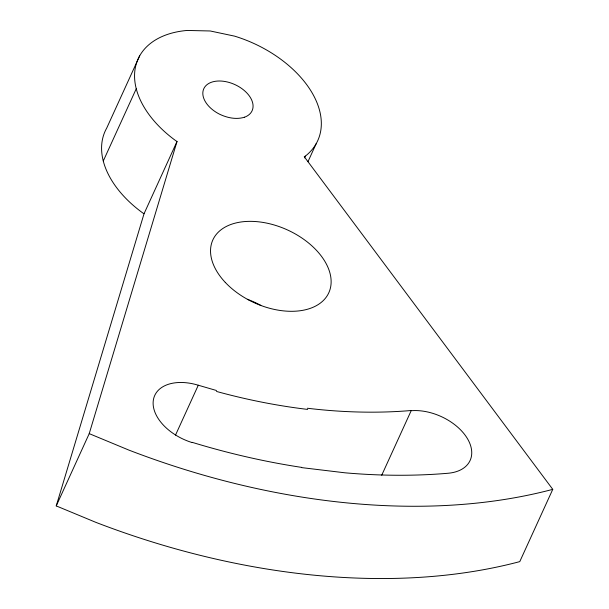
<?xml version="1.0" encoding="UTF-8"?>
<svg xmlns="http://www.w3.org/2000/svg" width="609" height="609" viewBox="0 0 609 609"><rect width="100%" height="100%" fill="white"/><g stroke="black" fill="none" stroke-linecap="round" stroke-linejoin="round"><path stroke-width="0.91" d="M305.299 156.148L304.256 156.711L552.759 489.354L519.774 561.62A575.581 361.54 24.5 0 1 95.902 522.37L56.241 505.912L144.036 213.744L177.021 141.471L175.636 140.61A98.666 61.951 24.5 0 1 187.108 30.45L210.227 30.975L234.572 36.137A98.666 61.951 24.5 0 1 305.299 156.148L304.515 157.868M56.241 505.912L89.226 433.638L177.021 141.471M139.689 55.83L106.704 128.103A98.666 61.951 24.5 0 0 142.651 212.876L144.036 213.744M103.271 161.02L136.256 88.754M175.506 435.123L198.283 385.223L216.53 390.521M307.956 161.712L316.2 143.648M381.706 475.256L411.159 410.732A44.51 27.953 24.5 0 1 467.484 438.716A44.51 27.953 24.5 0 1 448.087 473.254A531.863 333.976 24.5 0 1 344.869 472.797L301.744 467.628M89.226 433.638L128.887 450.097A575.581 361.54 24.5 0 0 552.759 489.354M192.2 442.591A44.51 27.953 24.5 0 1 153.224 401.049A44.51 27.953 24.5 0 1 198.283 385.223M307.659 409.408A442.834 279.219 24.6 0 1 216.492 391.442M411.037 410.527A442.834 278.085 24.5 0 1 307.362 408.243M301.691 467.392A531.863 333.976 24.5 0 1 192.223 442.355M247.345 299.285A63.709 40.004 24.5 0 1 260.819 305.375M244.407 117.24C236.185 119.767 227.347 117.864 219.735 114.286A26.545 16.664 24.5 0 1 205.987 85.58A26.545 16.664 24.5 0 1 243.783 90.109A26.545 16.664 24.5 0 1 244.407 117.24M225.284 282.401A63.709 40.004 24.5 0 0 327.825 294.68A63.709 40.004 24.5 0 0 259.404 221.912A63.709 40.004 24.5 0 0 225.284 282.401"/></g></svg>
